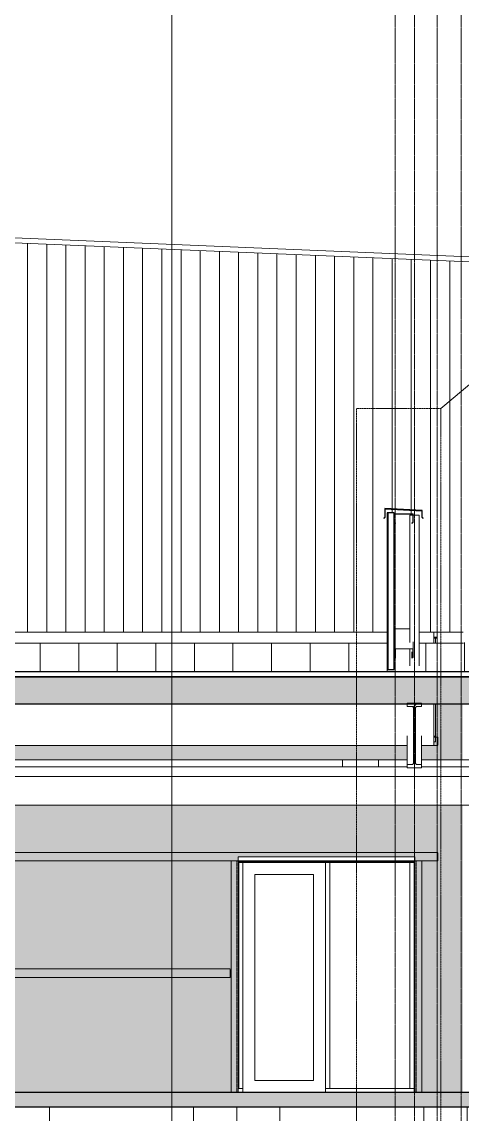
# Model space of a CAD drawing. Header units: inches. Extents: x 21408 to 98131, y -290 to 853.
# Drawn here: x 28879.7 to 29063.3, y -9 to 446.5 of the extents above; entities that cross this region are included whole.
import ezdxf

# ---------------------------------------------------------------- set-up
doc = ezdxf.new("R2010")
doc.units = ezdxf.units.IN
doc.header["$MEASUREMENT"] = 0
for name, pattern in [('Dash Dot 3_16_', [0.3125, 0.1875, -0.0625, 0, -0.0625]), ('Grid Line 1_2_', [0.875, 0.5, -0.125, 0.125, -0.125]), ('Hidden 1_8_', [0.1875, 0.125, -0.0625])]:
    doc.linetypes.add(name, pattern=pattern)
for name, color, linetype, lineweight in [('A-ANNO-SYMB', 150, 'Continuous', 9), ('A-CLNG', 13, 'Continuous', 9), ('A-CLNG-PATT', 13, 'Continuous', 25), ('A-DOOR', 31, 'Continuous', 9), ('A-FLOR', 192, 'Continuous', 9), ('A-FLOR-LEVL', 51, 'Continuous', 9), ('A-FLOR-PATT', 8, 'Continuous', 25), ('A-GLAZ-CURT', 52, 'Continuous', 9), ('A-GLAZ-CWMG', 51, 'Continuous', 9), ('A-ROOF', 132, 'Continuous', 9), ('A-ROOF-PATT', 132, 'Continuous', 9), ('A-WALL', 113, 'Continuous', 9), ('A-WALL-PATT', 111, 'Continuous', 25), ('C-TOPO', 7, 'Continuous', 9), ('G-ANNO-SYMB', 111, 'Continuous', 9), ('I-WALL', 2, 'Continuous', 9), ('M-HVAC-DUCT', 70, 'Continuous', 9), ('S-BEAM', 12, 'Continuous', 9), ('S-COLS', 52, 'Continuous', 9), ('S-GRID', 1, 'Continuous', 9)]:
    doc.layers.add(name, color=color, linetype=linetype, lineweight=lineweight)
pattern_1 = [(45, (22033.272, 107.706), (-19.007, 19.007), []), (45, (22033.272, 136.506), (-19.007, 19.007), [])]

# ---------------------------------------------------------------- blocks, each defined once
blk = doc.blocks.new('Struct_Xcel_Sports Complex_rvt-2-Building Section - North_South looking East _ Clinic')
at = {"layer": 'A-FLOR-PATT', "lineweight": 9}
h = blk.add_hatch(dxfattribs=at)
h.set_pattern_fill('FP_26', style=0, pattern_type=2)
h.set_pattern_definition([(50, (22033.27, 107.706), (55.0854, -4.8198), [5.76, -63.36]), (355, (22033.27, 107.706), (-10.6557, 57.7685), [4.608, -50.688]), (100.451, (22037.863, 107.305), (44.4295, 52.9487), [4.895, -53.848]), (46.184, (22033.27, 123.066), (81.9644, -12.712), [8.64, -95.04]), (96.636, (22040.1, 122.01), (71.7815, 74.8124), [7.343, -80.772]), (351.184, (22033.27, 123.07), (71.782, 74.8124), [6.912, -76.032]), (21, (22040.95, 119.226), (45.842, -30.9215), [5.76, -63.36]), (326, (22040.95, 119.226), (18.687, 55.6915), [4.608, -50.688]), (71.451, (22044.77, 116.65), (64.529, 24.77), [4.895, -53.848]), (37.5, (22033.272, 107.706), (0.9339, 25.5668), [2.534, -47.539, 2.534, -48.922, -50.88]), (37.5, (22033.272, 107.706), (0.9339, 25.5668), [-101.53, 2.534, -48.346]), (7.5, (22033.272, 107.706), (20.20404, 30.2913), [2.534, -26.803, 2.534, -46.387, -19.392]), (7.5, (22033.272, 107.706), (20.20404, 30.2913), [-78.259, 2.534, -16.858]), (327.5, (22016.146, 107.706), (40.9978, -1.7324), [2.534, -16.666, 2.534, -57.37, -79.488]), (327.5, (22016.146, 107.706), (40.9978, -1.7324), [-79.104, 2.534, -76.954]), (317.5, (22008.466, 107.706), (44.7889, 7.6878), [2.534, -22.426, 2.534, -37.248, -56.448]), (317.5, (22008.466, 107.706), (44.7889, 7.6878), [-64.742, 2.534, -53.914])])
h.paths.add_polyline_path([(21794.49, -6), (22790.8, -6), (22790.8, 0), (20899.55, 0), (20899.55, -6), (21484.64, -6)], flags=0)
at = {"layer": 'A-FLOR', "color": 250, "lineweight": 25}
for p, q in [((22790.8, 0), (20899.55, 0)), ((20899.55, -6), (22790.8, -6))]:
    blk.add_line(p, q, dxfattribs=at)
blk = doc.blocks.new('W-Wide Flange - 2_-3_ deep-V41-Building Section - North_South looking East _ Clinic')
at = {"layer": 'S-BEAM'}
h = blk.add_hatch(dxfattribs=at)
h.set_pattern_fill('FP_16', color=256, style=0, pattern_type=2)
h.set_pattern_definition(pattern_1)
h.paths.add_polyline_path([(22351.24, 135.4), (22353.05, 135.4), (22353.05, 136.76), (22351.12, 136.78), (22350.76, 136.96), (22350.52, 137.27), (22350.43, 137.65), (22350.45, 160.37), (22350.62, 160.73), (22350.93, 160.97), (22351.32, 161.06), (22353.05, 161.06), (22353.05, 162.42), (22347.05, 162.42), (22347.05, 161.06), (22348.99, 161.04), (22349.34, 160.87), (22349.59, 160.56), (22349.68, 160.17), (22349.66, 137.45), (22349.48, 137.1), (22349.17, 136.85), (22348.79, 136.76), (22347.05, 136.76), (22347.05, 135.4)], flags=0)
at = {"layer": 'S-BEAM', "lineweight": 15}
for p, q in [((22353.05, 162.42), (22347.05, 162.42)), ((22347.05, 162.42), (22347.05, 161.06)), ((22347.05, 161.06), (22348.79, 161.06)), ((22349.68, 160.17), (22349.68, 137.65)), ((22350.43, 137.65), (22350.43, 160.17)), ((22351.32, 161.06), (22353.05, 161.06)), ((22353.05, 161.06), (22353.05, 162.42)), ((22348.79, 136.76), (22347.05, 136.76)), ((22347.05, 136.76), (22347.05, 135.4)), ((22353.05, 136.76), (22351.32, 136.76)), ((22353.05, 135.4), (22353.05, 136.76)), ((22347.05, 135.4), (22353.05, 135.4))]:
    blk.add_line(p, q, dxfattribs=at)
at = {"layer": 'S-BEAM'}
for p, q in [((22347.05, 148.79), (22347.05, 136.76)), ((22353.05, 136.76), (22353.05, 148.79))]:
    blk.add_line(p, q, dxfattribs=at)
at = {"layer": 'S-BEAM', "lineweight": 15, "flags": 128}
for points in [[(22348.79, 161.06), (22348.99, 161.04), (22349.17, 160.97), (22349.34, 160.87), (22349.48, 160.73), (22349.59, 160.56), (22349.66, 160.37), (22349.68, 160.17)], [(22350.43, 160.17), (22350.45, 160.37), (22350.52, 160.56), (22350.62, 160.73), (22350.76, 160.87), (22350.93, 160.97), (22351.12, 161.04), (22351.32, 161.06)], [(22349.68, 137.65), (22349.66, 137.45), (22349.59, 137.27), (22349.48, 137.1), (22349.34, 136.96), (22349.17, 136.85), (22348.99, 136.78), (22348.79, 136.76)], [(22351.32, 136.76), (22351.12, 136.78), (22350.93, 136.85), (22350.76, 136.96), (22350.62, 137.1), (22350.52, 137.27), (22350.45, 137.45), (22350.43, 137.65)]]:
    blk.add_lwpolyline(points, dxfattribs=at)
blk = doc.blocks.new('Girt_C - 10_D-1401750-Building Section - North_South looking East _ Clinic')
at = {"layer": 'S-BEAM'}
for p, q in [((22359.8, 100.18), (21481.43, 100.18)), ((21481.43, 96.68), (22359.8, 96.68)), ((22276.55, 96.2), (22350.18, 96.2)), ((22359.8, 99.99), (22359.8, 96.68))]:
    blk.add_line(p, q, dxfattribs=at)
blk = doc.blocks.new('Girt_C - 8_D-1405601-Building Section - North_South looking East _ Clinic')
at = {"layer": 'S-BEAM', "lineweight": 15}
for p, q in [((22341.55, 241.11), (22341.55, 237.8)), ((22341.55, 237.8), (22342.13, 237.31)), ((22341.66, 237.85), (22341.66, 241.11)), ((22342.2, 237.4), (22341.66, 237.85)), ((22349.37, 241.3), (22341.74, 241.3)), ((22341.74, 241.19), (22349.37, 241.19)), ((22342.13, 237.31), (22342.2, 237.4)), ((22349.44, 237.85), (22348.91, 237.4)), ((22348.91, 237.4), (22348.98, 237.31)), ((22348.98, 237.31), (22349.55, 237.8)), ((22349.44, 241.11), (22349.44, 237.85)), ((22349.55, 237.8), (22349.55, 241.11))]:
    blk.add_line(p, q, dxfattribs=at)
for centre, radius, start, end in [((22341.74, 241.11), 0.188, 90, 180), ((22341.74, 241.11), 0.0782, 90, 176.9576), ((22349.37, 241.11), 0.188, 0, 90), ((22349.37, 241.11), 0.0782, 2.1227, 90)]:
    blk.add_arc(centre, radius, start, end, dxfattribs=at)
blk = doc.blocks.new('Girt_C - 8_D-1405602-Building Section - North_South looking East _ Clinic')
at = {"layer": 'S-BEAM'}
h = blk.add_hatch(dxfattribs=at)
h.set_pattern_fill('FP_16', color=256, style=0, pattern_type=2)
h.set_pattern_definition(pattern_1)
h.paths.add_polyline_path([(22342.13, 181.13), (22342.2, 181.21), (22341.66, 181.66), (22341.66, 184.93), (22341.55, 184.92), (22341.55, 181.61)], flags=0)
h.paths.add_polyline_path([(22348.98, 181.13), (22349.55, 181.61), (22349.55, 184.92), (22349.44, 184.93), (22349.44, 181.66), (22348.91, 181.21)], flags=0)
h.paths.add_polyline_path([(22341.74, 185), (22349.37, 185), (22349.37, 185.11), (22341.74, 185.11)], flags=0)
for p, q in [((22341.74, 193.43), (22348.1, 193.43)), ((22349.55, 184.92), (22349.55, 187.92)), ((22341.55, 185.36), (22341.55, 184.92)), ((22341.66, 185.09), (22341.66, 184.93)), ((22341.66, 184.93), (22341.66, 185.09)), ((22342.2, 185), (22342.2, 181.21)), ((22348.91, 183.85), (22348.91, 181.21)), ((22349.44, 185.09), (22349.44, 184.93))]:
    blk.add_line(p, q, dxfattribs=at)
at = {"layer": 'S-BEAM', "lineweight": 15}
for p, q in [((22341.55, 184.92), (22341.55, 181.61)), ((22341.66, 181.66), (22341.66, 184.93)), ((22349.37, 185.11), (22341.74, 185.11)), ((22341.74, 185), (22349.37, 185)), ((22349.44, 184.93), (22349.44, 181.66)), ((22349.55, 181.61), (22349.55, 184.92)), ((22341.55, 181.61), (22342.13, 181.13)), ((22342.2, 181.21), (22341.66, 181.66)), ((22342.13, 181.13), (22342.2, 181.21)), ((22349.44, 181.66), (22348.91, 181.21)), ((22348.91, 181.21), (22348.98, 181.13)), ((22348.98, 181.13), (22349.55, 181.61))]:
    blk.add_line(p, q, dxfattribs=at)
at = {"layer": 'S-BEAM', "lineweight": 15, "flags": 128}
for points in [[(22341.74, 185.11), (22341.67, 185.1), (22341.61, 185.06), (22341.57, 185), (22341.55, 184.92)], [(22341.66, 184.93), (22341.67, 184.97), (22341.7, 184.99), (22341.74, 185)], [(22349.55, 184.92), (22349.54, 185), (22349.5, 185.06), (22349.44, 185.1), (22349.37, 185.11)], [(22349.37, 185), (22349.4, 184.99), (22349.43, 184.97), (22349.44, 184.93)]]:
    blk.add_lwpolyline(points, dxfattribs=at)
at = {"layer": 'S-BEAM'}
blk.add_ellipse((22341.74, 193.25), major_axis=(0.188, 0), ratio=0.999133, start_param=1.570796, end_param=3.141593, dxfattribs=at)
blk = doc.blocks.new('columns and girder2 - one-1334686-Building Section - North_South looking East _ Clinic')
at = {"layer": 'S-BEAM'}
for p, q in [((22334.75, 96.2), (22334.78, 96)), ((22336.29, 96), (22336.27, 96.2))]:
    blk.add_line(p, q, dxfattribs=at)
blk = doc.blocks.new('Girt_C - 10_D-1253530-Building Section - North_South looking East _ Clinic')
at = {"layer": 'S-BEAM'}
for p, q in [((22273.16, 51.55), (21481.43, 51.55)), ((22273.16, 51.37), (22273.16, 48.05)), ((21481.43, 48.05), (22273.16, 48.05))]:
    blk.add_line(p, q, dxfattribs=at)
blk = doc.blocks.new('Girt_C - 10_D-1401751-Building Section - North_South looking East _ Clinic')
at = {"layer": 'S-BEAM'}
for p, q in [((22358.8, 148.67), (22358.05, 148.67)), ((22359.8, 148.19), (22358.05, 148.19)), ((22359.8, 148.19), (22359.8, 144.88)), ((22111.8, 144.69), (22347.05, 144.69)), ((22353.05, 144.69), (22359.8, 144.69))]:
    blk.add_line(p, q, dxfattribs=at)
blk = doc.blocks.new('Girt_Z - 10_D-1255199-Building Section - North_South looking East _ Clinic')
at = {"layer": 'S-BEAM'}
for p, q in [((22359.55, 192), (22359.55, 189.92)), ((22358.05, 189.92), (22359.55, 189.92)), ((22359.55, 189.44), (22358.05, 189.44)), ((22359.55, 189.92), (22359.55, 189.44))]:
    blk.add_line(p, q, dxfattribs=at)
blk = doc.blocks.new('C-Channel-Column - C10X25-1254642-Building Section - North_South looking East _ Clinic')
at = {"layer": 'S-COLS', "linetype": 'Hidden 1_8_'}
blk.add_line((22350.7, 96.68), (22350.7, 0), dxfattribs=at)
blk = doc.blocks.new('C-Channel-Column - C10X25-1254643-Building Section - North_South looking East _ Clinic')
at = {"layer": 'S-COLS', "linetype": 'Hidden 1_8_'}
blk.add_line((22276.03, 96.68), (22276.03, 0), dxfattribs=at)
blk = doc.blocks.new('System Panel - Interior Glazing-1220302-Building Section - North_South looking East _ Clinic')
at = {"layer": 'A-GLAZ-CURT'}
blk.add_line((22348.18, 96), (22314.74, 96), dxfattribs=at)
blk = doc.blocks.new('Door_Single_Storefront - one-1371407-Building Section - North_South looking East _ Clinic')
at = {"layer": 'A-DOOR'}
for p, q in [((22312.99, 96), (22278.55, 96)), ((22283.55, 5), (22283.55, 91)), ((22283.55, 91), (22307.99, 91)), ((22307.99, 91), (22307.99, 5)), ((22307.99, 5), (22283.55, 5)), ((22278.55, 1.75), (22278.55, 0))]:
    blk.add_line(p, q, dxfattribs=at)
blk = doc.blocks.new('Rectangular Mullion - Interior 1_75_ x 4_5_-1305250-Building Section - North_South looking East _ Clinic')
at = {"layer": 'A-GLAZ-CWMG'}
for p, q in [((22312.99, 0), (22312.99, 1.75)), ((22312.99, 1.75), (22349.93, 1.75)), ((22349.93, 1.75), (22349.93, 0))]:
    blk.add_line(p, q, dxfattribs=at)
blk = doc.blocks.new('Rectangular Mullion - Interior 1_75_ x 4_5_-1220297-Building Section - North_South looking East _ Clinic')
at = {"layer": 'A-GLAZ-CWMG'}
for p, q in [((22276.8, 96), (22278.55, 96)), ((22276.8, 96), (22276.8, 1.75)), ((22278.55, 96), (22278.55, 1.75)), ((22278.55, 1.75), (22276.8, 1.75))]:
    blk.add_line(p, q, dxfattribs=at)
blk = doc.blocks.new('Rectangular Mullion - Interior 1_75_ x 4_5_-1220298-Building Section - North_South looking East _ Clinic')
at = {"layer": 'A-GLAZ-CWMG'}
for p, q in [((22348.18, 96), (22349.93, 96)), ((22348.18, 1.75), (22348.18, 96)), ((22349.93, 1.75), (22349.93, 96)), ((22349.93, 1.75), (22348.18, 1.75))]:
    blk.add_line(p, q, dxfattribs=at)
blk = doc.blocks.new('Rectangular Mullion - Interior 1_75_ x 4_5_-1220290-Building Section - North_South looking East _ Clinic')
at = {"layer": 'A-GLAZ-CWMG'}
for p, q in [((22312.99, 96), (22314.74, 96)), ((22312.99, 96), (22312.99, 1.75)), ((22314.74, 96), (22314.74, 1.75)), ((22314.74, 1.75), (22312.99, 1.75))]:
    blk.add_line(p, q, dxfattribs=at)
blk = doc.blocks.new('Rectangular Elbow - Radius - 1 W-1459285-Building Section - North_South looking East _ Clinic')
at = {"layer": 'M-HVAC-DUCT'}
for p, q in [((22335.05, 138.82), (22335.05, 135.82)), ((22335.05, 135.82), (22335.05, 138.82)), ((22347.03, 138.82), (22335.05, 138.82)), ((22380.05, 138.82), (22353.03, 138.82)), ((22380.05, 138.82), (22380.05, 135.82))]:
    blk.add_line(p, q, dxfattribs=at)
blk = doc.blocks.new('Rectangular Elbow - Radius - 1 W-V49-Building Section - North_South looking East _ Clinic')
at = {"layer": 'M-HVAC-DUCT'}
for p in [(22320.05, 135.82), (22335.05, 138.82)]:
    blk.add_line(p, (22320.05, 138.82), dxfattribs=at)

msp = doc.modelspace()

# ---------------------------------------------------------------- hatches: boundary and pattern name
at = {"layer": 'A-CLNG-PATT', "lineweight": 5}
h = msp.add_hatch(color=256, dxfattribs=at)
h.paths.add_polyline_path([(28294.18, 173.3), (29219.4, 173.3), (29219.4, 173.43), (27584.9, 173.37), (27584.9, 173.3), (28255.44, 173.3)], flags=0)
h.paths.add_polyline_path([(29479.9, 173.3), (29479.9, 173.43), (29266.4, 173.43), (29266.4, 173.3), (29475.47, 173.3)], flags=0)
h.paths.add_polyline_path([(29242.4, 173.3), (29242.4, 173.43), (29232.02, 173.43), (29232.02, 173.3)], flags=0)
at = {"layer": 'A-CLNG-PATT', "lineweight": 9}
h = msp.add_hatch(dxfattribs=at)
h.set_pattern_fill('FP_19', color=256, style=0, pattern_type=2)
h.set_pattern_definition([(161.57, (22034.232, 108.666), (-7.6802237, -0.0009796), [0, -54.643, 6.067, 0]), (18.43, (22032.312, 108.666), (-7.6802237, 0.0009796), [0, -54.643, 6.067, 0]), (108.43, (22034.232, 108.666), (3.8382953, -19.2013653), [18.211, -42.499]), (71.57, (22032.312, 108.666), (3.8382953, 19.2013653), [18.211, -42.499])])
h.paths.add_polyline_path([(27584.9, 162.17), (29479.9, 162.17), (29479.9, 173.3), (27584.9, 173.3), (27584.9, 164.32)], flags=0)
at = {"layer": 'A-ROOF-PATT'}
h = msp.add_hatch(dxfattribs=at)
h.set_pattern_fill('FP_20', color=256, style=0, pattern_type=2)
h.set_pattern_definition([(90, (180.953, -760.156), (-16.082, 1e-15), [])])
h.paths.add_polyline_path([(27582.4, 175.44), (29219.4, 175.44), (29219.4, 177.08), (29212.9, 177.08), (29212.9, 187.08), (29206.18, 187.08), (29206.18, 181.36), (29179.18, 181.36), (29179.18, 187.08), (29174.4, 187.08), (29174.4, 188.22), (29140.02, 188.22), (29140.02, 188.72), (29126.4, 188.72), (29126.4, 182.6), (29120.77, 182.6), (29120.77, 180.61), (29103.77, 180.61), (29103.77, 182.6), (29097.02, 182.6), (29097.02, 180.04), (29086.15, 180.04), (29086.15, 182.6), (29082.4, 182.6), (29082.4, 188.72), (29066.15, 188.71), (29066.15, 187.71), (29063.9, 187.71), (29063.9, 187.44), (29045.35, 187.44), (29045.32, 178.05), (29044.26, 178), (29041.45, 178.05), (29041.45, 185), (29035.54, 185), (29035.47, 181.13), (29034.9, 181.61), (29034.9, 176.44), (29032.08, 176.44), (29032.08, 187.44), (27815.15, 187.45), (27815.15, 187.6), (27582.4, 187.6), (27582.4, 183.85)], flags=0)
h.paths.add_polyline_path([(29478.4, 175.44), (29478.4, 188.22), (29426.65, 188.22), (29426.65, 179.08), (29421.87, 179.08), (29421.87, 177.1), (29394.87, 177.1), (29394.87, 179.08), (29382.46, 179.08), (29382.46, 176.41), (29369.46, 176.41), (29369.46, 179.08), (29363.27, 179.08), (29363.27, 188.22), (29272.4, 188.22), (29272.4, 177.08), (29266.4, 177.08), (29266.4, 175.44), (29475.47, 175.44)], flags=0)
h.paths.add_polyline_path([(29242.4, 175.44), (29242.4, 177.08), (29232.02, 177.08), (29232.02, 175.44)], flags=0)
h.paths.add_polyline_path([(29034.9, 184.92), (29035.01, 184.93), (29034.92, 185.01), (29034.9, 184.93)], flags=0)
at = {"layer": 'A-WALL-PATT', "lineweight": 9}
h = msp.add_hatch(dxfattribs=at)
h.set_pattern_fill('FP_28', color=256, style=0, pattern_type=2)
h.set_pattern_definition([(90, (22306.069, 0), (-8, 5e-16), [])])
h.paths.add_polyline_path([(27815.15, 192), (29032.08, 192), (29032.08, 241.75), (29034.9, 241.75), (29034.9, 241.11), (29035.01, 241.11), (29035.08, 237.78), (29035.54, 237.4), (29035.47, 237.31), (29034.9, 237.8), (29034.95, 193.37), (29035.08, 193.43), (29041.45, 193.43), (29041.45, 240.83), (29042.79, 240.83), (29042.79, 241.11), (29042.9, 241.11), (29042.96, 240.83), (29045.35, 240.83), (29045.35, 192), (29063.65, 192), (29063.65, 346.57), (28078.52, 387.62), (28078.52, 238.94), (27815.15, 238.94), (27815.15, 193.61)], flags=0)
h.paths.add_polyline_path([(29030.63, 239.46), (29030.63, 239.54), (29031.08, 240), (29031.15, 243.5), (29046.58, 242.63), (29046.61, 239.97), (29046.52, 240), (29046.52, 242.63), (29031.15, 243.43), (29031.08, 239.91)], flags=0)
h.paths.add_polyline_path([(29035.54, 241.19), (29035.08, 241.19), (29035.08, 241.3), (29042.71, 241.3), (29042.71, 241.19), (29039.75, 241.19)], flags=0)
h = msp.add_hatch(dxfattribs=at)
h.set_pattern_fill('FP_27', color=256, style=0, pattern_type=2)
h.set_pattern_definition([(90, (23720.92, -1108), (-193, -193), [48, -145]), (180, (23720.92, -1108), (-2e-14, -193), [96.25, -96.75]), (270, (23624.67, -1060), (-193, -193), [48, -145]), (180, (23720.92, -1060), (-2e-14, -193), [96.25, -96.75]), (270, (23624.42, -1060), (-193, -193), [48, -145]), (180, (23624.42, -1060), (-2e-14, -193), [96.25, -96.75]), (90, (23528.17, -1108), (-193, -193), [48, -145]), (180, (23624.42, -1108), (-2e-14, -193), [96.25, -96.75]), (90, (23672.92, -1059.75), (-193, -193), [48, -145]), (180, (23721.17, -1059.75), (-2e-14, -193), [48.25, -144.75]), (180, (23721.17, -1011.75), (-2e-14, -193), [48.25, -144.75]), (90, (23576.42, -1059.75), (-193, -193), [48, -145]), (180, (23672.67, -1059.75), (-2e-14, -193), [96.25, -96.75]), (270, (23672.67, -1011.75), (-193, -193), [48, -145]), (180, (23672.67, -1011.75), (-2e-14, -193), [96.25, -96.75]), (180, (23576.17, -1059.75), (-2e-14, -193), [48, -145]), (270, (23576.17, -1011.75), (-193, -193), [48, -145]), (180, (23576.17, -1011.75), (-2e-14, -193), [48, -145]), (90, (23720.92, -1011.5), (-193, -193), [48, -145]), (180, (23720.92, -1011.5), (-2e-14, -193), [96.25, -96.75]), (270, (23624.67, -963.5), (-193, -193), [48, -145]), (180, (23720.92, -963.5), (-2e-14, -193), [96.25, -96.75]), (270, (23624.42, -963.5), (-193, -193), [48, -145]), (180, (23624.42, -963.5), (-2e-14, -193), [96.25, -96.75]), (270, (23528.17, -963.5), (-193, -193), [48, -145]), (180, (23624.42, -1011.5), (-2e-14, -193), [96.25, -96.75]), (90, (23672.92, -963.25), (-193, -193), [48, -145]), (180, (23721.17, -963.25), (-2e-14, -193), [48.25, -144.75]), (180, (23721.17, -915.25), (-2e-14, -193), [48.25, -144.75]), (90, (23576.42, -963.25), (-193, -193), [48, -145]), (180, (23672.67, -963.25), (-2e-14, -193), [96.25, -96.75]), (270, (23672.67, -915.25), (-193, -193), [48, -145]), (180, (23672.67, -915.25), (-2e-14, -193), [96.25, -96.75]), (180, (23576.17, -963.25), (-2e-14, -193), [48, -145]), (270, (23576.17, -915.25), (-193, -193), [48, -145]), (180, (23576.17, -915.25), (-2e-14, -193), [48, -145])])
h.paths.add_polyline_path([(29063.9, 187.44), (29063.9, 187.71), (29066.15, 187.71), (29066.09, 191.28), (29064.02, 191.28), (29064.02, 194.5), (29063.65, 194.5), (29063.65, 192), (29052.9, 192), (29052.9, 189.44), (29052.15, 189.44), (29052.15, 187.44), (29063.65, 187.44)], flags=0)
at = {"layer": 'A-WALL-PATT', "lineweight": 5}
h = msp.add_hatch(color=256, dxfattribs=at)
h.paths.add_polyline_path([(29052.15, 0), (29063.65, 0), (29063.65, 119.82), (29052.15, 119.82), (29052.15, 76.43)], flags=0)
h.paths.add_polyline_path([(29063.65, 138.82), (29063.65, 162.17), (29052.15, 162.17), (29052.15, 138.82), (29059.49, 138.82)], flags=0)
h = msp.add_hatch(color=256, dxfattribs=at)
h.paths.add_polyline_path([(28174.77, 0), (28969.9, 0), (28969.9, 98.25), (29043.52, 98.25), (29043.52, 0), (29052.15, 0), (29052.15, 119.82), (28454.46, 119.82), (28454.46, 123.82), (28366.74, 123.82), (28366.74, 126.82), (28174.77, 126.82), (28174.77, 76.43)], flags=0)
h.paths.add_polyline_path([(29034.43, 138.82), (29040.4, 138.82), (29040.4, 144.75), (28805.15, 144.75), (28805.15, 138.82), (29032.29, 138.82)], flags=0)
h.paths.add_polyline_path([(28294.18, 138.82), (28316.65, 138.82), (28316.65, 144.75), (28174.77, 144.75), (28174.77, 138.82), (28255.44, 138.82)], flags=0)
h.paths.add_polyline_path([(28322.65, 138.82), (28557.9, 138.82), (28557.9, 144.75), (28322.65, 144.75), (28322.65, 139.9)], flags=0)
h.paths.add_polyline_path([(29051.4, 138.82), (29052.15, 138.82), (29052.15, 146.25), (29051.4, 146.25), (29051.4, 144.75), (29046.4, 144.75), (29046.4, 138.82), (29050.9, 138.82)], flags=0)
h.paths.add_polyline_path([(28563.9, 138.82), (28799.15, 138.82), (28799.15, 144.75), (28563.9, 144.75), (28563.9, 139.9)], flags=0)
at = {"layer": 'C-TOPO'}
h = msp.add_hatch(dxfattribs=at)
h.set_pattern_fill('FP_17', color=256, style=0, pattern_type=2)
h.set_pattern_definition([(0, (22033.27, 107.706), (48, 48), [48, -48]), (0, (22033.27, 125.706), (48, 48), [48, -48]), (0, (22033.27, 143.706), (48, 48), [48, -48]), (90, (22039.27, 149.706), (-48, 48), [48, -48]), (90, (22057.27, 149.706), (-48, 48), [48, -48]), (90, (22075.27, 149.706), (-48, 48), [48, -48])])
h.paths.add_polyline_path([(29695.76, -79.81), (29727.22, -79.81), (29727.22, 0), (29494.15, 0), (29494.15, -36), (29497.15, -36), (29497.15, -48), (29479.15, -48), (29479.15, -36), (29484.15, -36), (29484.15, -6), (27592.9, -6), (27592.9, -36), (27597.9, -36), (27597.9, -48), (27579.9, -48), (27579.9, -36), (27582.9, -36), (27582.9, 0), (27248.44, 0), (27248.44, -79.81), (29615, -79.81)], flags=0)
h.paths.add_polyline_path([(29244.95, -24), (29228.95, -24), (29228.95, -12), (29244.95, -12)], flags=0)

# ---------------------------------------------------------------- linework, layer by layer
at = {"layer": 'A-ANNO-SYMB'}
msp.add_line((29054.32, 285.25), (29131.87, 350.38), dxfattribs=at)
at = {"layer": 'A-ANNO-SYMB', "linetype": 'Dash Dot 3_16_'}
for p, q in [((29019.19, 285.25), (29019.19, -49.73)), ((29054.32, 285.25), (29019.19, 285.25)), ((29054.32, -49.73), (29054.32, 285.25))]:
    msp.add_line(p, q, dxfattribs=at)
at = {"layer": 'A-CLNG', "lineweight": 25}
for p, q in [((29479.9, 173.3), (27584.9, 173.3)), ((28174.77, 162.17), (29479.9, 162.17))]:
    msp.add_line(p, q, dxfattribs=at)
at = {"layer": 'A-FLOR-LEVL', "linetype": 'Grid Line 1_2_'}
msp.add_line((27054.94, 0), (30354.24, 0), dxfattribs=at)
at = {"layer": 'A-ROOF'}
for p, q in [((27813.8, 400.65), (29126.44, 345.96)), ((29126.44, 343.95), (27813.8, 398.65)), ((27816.65, 187.44), (29032.08, 187.44)), ((29045.35, 187.44), (29063.9, 187.44))]:
    msp.add_line(p, q, dxfattribs=at)
at = {"layer": 'A-ROOF', "lineweight": 25}
for p, q in [((29478.4, 175.44), (27582.4, 175.44)), ((27582.4, 173.43), (29479.9, 173.43))]:
    msp.add_line(p, q, dxfattribs=at)
at = {"layer": 'A-WALL', "lineweight": 25}
for p, q in [((29046.58, 242.69), (29031.08, 243.5)), ((29031.08, 243.5), (29031.08, 240)), ((29031.15, 239.97), (29031.15, 243.43)), ((29031.15, 243.43), (29046.52, 242.63)), ((29034.9, 241.75), (29032.08, 241.75)), ((29032.08, 241.75), (29032.08, 176.44)), ((29034.9, 184.94), (29034.9, 241.75)), ((29046.52, 242.63), (29046.52, 239.97)), ((29046.58, 240), (29046.58, 242.69)), ((29031.08, 240), (29030.58, 239.5)), ((29030.58, 239.5), (29030.63, 239.46)), ((29030.63, 239.46), (29031.15, 239.97)), ((29046.52, 239.97), (29047.04, 239.46)), ((29047.08, 239.5), (29046.58, 240)), ((29047.04, 239.46), (29047.08, 239.5)), ((29034.9, 176.44), (29034.9, 184.92)), ((29032.08, 176.44), (29034.9, 176.44))]:
    msp.add_line(p, q, dxfattribs=at)
at = {"layer": 'A-WALL'}
for p, q in [((29032.4, 176.44), (29032.4, 241.75)), ((27815.15, 192), (29032.08, 192)), ((29045.35, 192), (29063.65, 192)), ((29052.15, 187.44), (29052.15, 189.44))]:
    msp.add_line(p, q, dxfattribs=at)
at = {"layer": 'G-ANNO-SYMB'}
msp.add_line((28942.18, 545.16), (28942.18, -79.66), dxfattribs=at)
at = {"layer": 'I-WALL'}
for p, q in [((29051.4, 187.44), (29051.4, 192)), ((29051.4, 144.75), (29051.4, 162.17)), ((29052.15, 146.25), (29052.15, 162.17)), ((29052.15, 146.25), (29051.4, 146.25)), ((28805.15, 144.75), (29040.4, 144.75)), ((29046.4, 144.75), (29051.4, 144.75)), ((28969.9, 0), (28969.9, 98.25)), ((28969.9, 98.25), (29043.52, 98.25)), ((29043.52, 98.25), (29043.52, 0))]:
    msp.add_line(p, q, dxfattribs=at)
at = {"layer": 'M-HVAC-DUCT'}
for p, q in [((29013.4, 138.82), (28805.15, 138.82)), ((29013.4, 138.82), (29013.4, 135.82)), ((28805.15, 135.82), (29040.4, 135.82)), ((29046.4, 135.82), (29218.4, 135.82)), ((29213.71, 131.82), (28454.46, 131.82)), ((28454.46, 119.82), (29213.71, 119.82))]:
    msp.add_line(p, q, dxfattribs=at)
at = {"layer": 'S-COLS'}
for p, q in [((29041.4, 240.83), (29041.4, 187.69)), ((29042.78, 240.83), (29041.45, 240.83)), ((29043.4, 240.83), (29042.88, 240.83)), ((29045.35, 240.83), (29043.4, 240.83)), ((29045.4, 178.01), (29045.4, 240.83)), ((29041.4, 185), (29041.4, 178.01)), ((28967.01, 0), (28967.01, 96.68)), ((28969.9, 96.68), (28967.01, 96.68)), ((28969.9, 0), (28969.9, 96.68)), ((29043.52, 96.68), (29043.52, 0)), ((29046.41, 96.68), (29043.52, 96.68)), ((29046.41, 96.68), (29046.41, 0))]:
    msp.add_line(p, q, dxfattribs=at)
at = {"layer": 'S-GRID', "linetype": 'Grid Line 1_2_'}
for p, q in [((29035.4, -273.16), (29035.4, 738.66)), ((29043.4, -273.16), (29043.4, 738.66)), ((29052.9, -273.16), (29052.9, 738.66)), ((29052.9, -273.16), (29052.9, 738.66)), ((29062.9, -273.16), (29062.9, 738.66))]:
    msp.add_line(p, q, dxfattribs=at)

# ---------------------------------------------------------------- block references
at = {"color": 10, "lineweight": 5}
msp.add_blockref('Struct_Xcel_Sports Complex_rvt-2-Building Section - North_South looking East _ Clinic', (6693.34, 0), dxfattribs=at)
at = {"layer": 'A-DOOR'}
msp.add_blockref('Door_Single_Storefront - one-1371407-Building Section - North_South looking East _ Clinic', (6693.34, 0), dxfattribs=at)
at = {"layer": 'A-GLAZ-CURT'}
msp.add_blockref('System Panel - Interior Glazing-1220302-Building Section - North_South looking East _ Clinic', (6693.34, 0), dxfattribs=at)
at = {"layer": 'A-GLAZ-CWMG'}
for name in ['Rectangular Mullion - Interior 1_75_ x 4_5_-1220297-Building Section - North_South looking East _ Clinic', 'Rectangular Mullion - Interior 1_75_ x 4_5_-1220290-Building Section - North_South looking East _ Clinic', 'Rectangular Mullion - Interior 1_75_ x 4_5_-1220298-Building Section - North_South looking East _ Clinic', 'Rectangular Mullion - Interior 1_75_ x 4_5_-1305250-Building Section - North_South looking East _ Clinic']:
    msp.add_blockref(name, (6693.34, 0), dxfattribs=at)
at = {"layer": 'M-HVAC-DUCT'}
for name in ['Rectangular Elbow - Radius - 1 W-V49-Building Section - North_South looking East _ Clinic', 'Rectangular Elbow - Radius - 1 W-1459285-Building Section - North_South looking East _ Clinic']:
    msp.add_blockref(name, (6693.34, 0), dxfattribs=at)
at = {"layer": 'S-BEAM'}
for name in ['columns and girder2 - one-1334686-Building Section - North_South looking East _ Clinic', 'Girt_C - 8_D-1405601-Building Section - North_South looking East _ Clinic', 'Girt_C - 8_D-1405602-Building Section - North_South looking East _ Clinic', 'Girt_Z - 10_D-1255199-Building Section - North_South looking East _ Clinic', 'W-Wide Flange - 2_-3_ deep-V41-Building Section - North_South looking East _ Clinic', 'Girt_C - 10_D-1401751-Building Section - North_South looking East _ Clinic', 'Girt_C - 10_D-1401750-Building Section - North_South looking East _ Clinic', 'Girt_C - 10_D-1253530-Building Section - North_South looking East _ Clinic']:
    msp.add_blockref(name, (6693.34, 0), dxfattribs=at)
at = {"layer": 'S-COLS', "linetype": 'Hidden 1_8_'}
for name in ['C-Channel-Column - C10X25-1254643-Building Section - North_South looking East _ Clinic', 'C-Channel-Column - C10X25-1254642-Building Section - North_South looking East _ Clinic']:
    msp.add_blockref(name, (6693.34, 0), dxfattribs=at)

doc.saveas('drawing.dxf')
